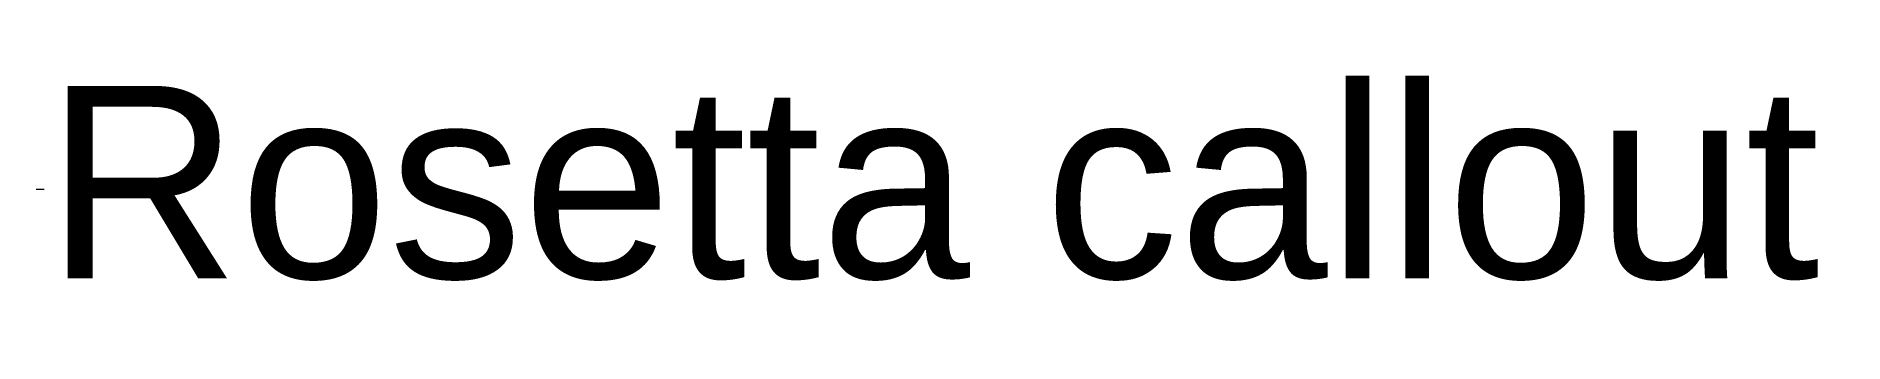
# Model space of a CAD drawing. Header units: millimetres. Extents: x 20 to 1445, y -111 to 131.
import ezdxf

# ---------------------------------------------------------------- set-up
doc = ezdxf.new("R2010")
doc.units = ezdxf.units.MM
doc.header["$LTSCALE"] = 50
doc.layers.add('None', color=7, linetype='Continuous', lineweight=5)
doc.styles.add('Arial', font='Arial.ttf')

# ---------------------------------------------------------------- blocks, each defined once
blk = doc.blocks.new('callout-a')
at = {"layer": 'None', "color": 7, "linetype": 'Continuous', "lineweight": 5, "transparency": 33554687}
blk.add_line((6.3, 0), (0, 0), dxfattribs=at)
at = {"color": 255, "linetype": 'Continuous', "lineweight": 5, "transparency": 33554687}
blk.add_wipeout([(7.5, 120.7), (1424.6, 120.7), (1424.6, -120.7), (7.5, -120.7)], dxfattribs=at).dxf.layer = 'None'
at = {"layer": 'None', "color": 7, "transparency": 33554687, "insert": (7.5, 81.5), "char_height": 151.309, "width": 1417.055, "attachment_point": 1, "line_spacing_factor": 0.960695, "style": 'Arial'}
blk.add_mtext('Rosetta callout', dxfattribs=at)

msp = doc.modelspace()

# ---------------------------------------------------------------- block references
at = {"layer": 'None', "color": 7, "transparency": 33554687}
msp.add_blockref('callout-a', (20, 10), dxfattribs=at)

doc.saveas('drawing.dxf')
